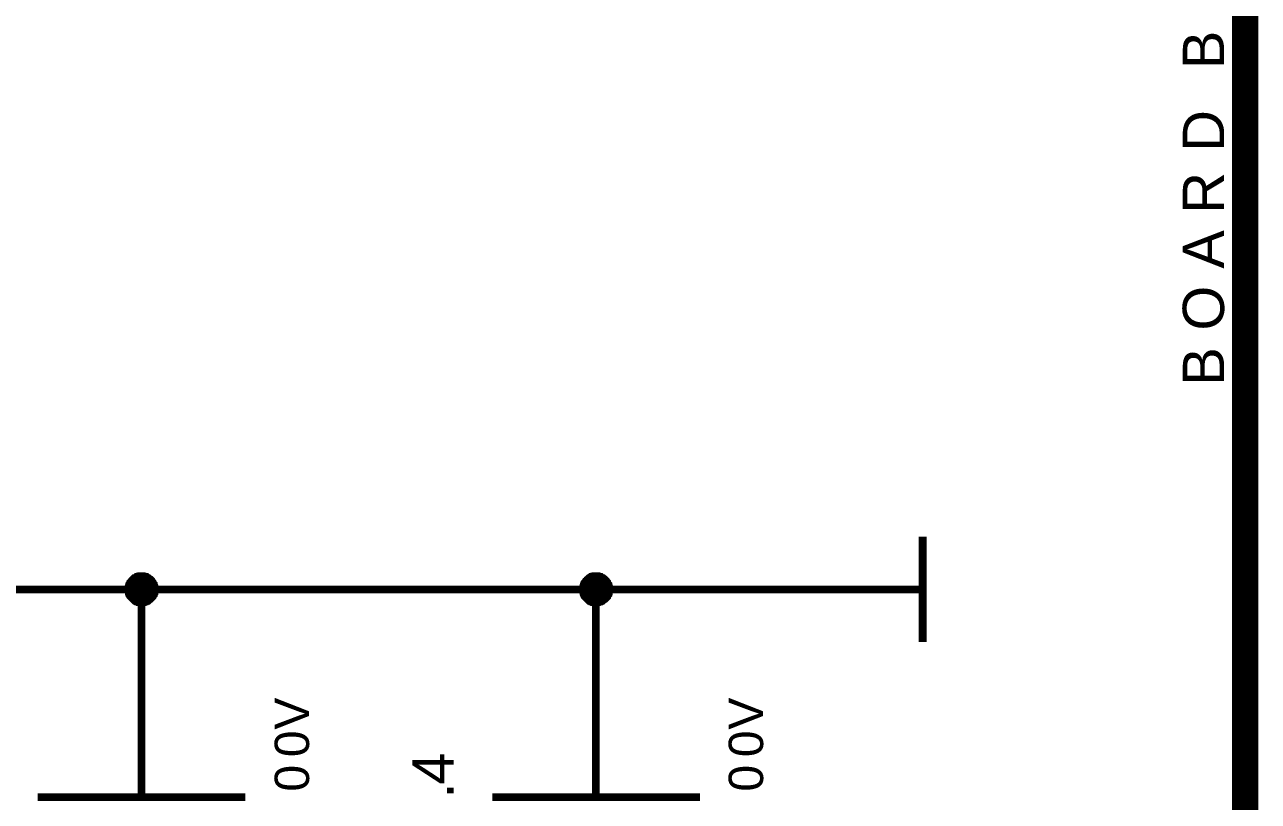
# Model space of a CAD drawing. Header units: millimetres. Extents: x -2024 to 917, y -725 to 13.
# Drawn here: x 552.54 to 600.03, y -486.96 to -457.05 of the extents above; entities that cross this region are included whole.
import ezdxf

# ---------------------------------------------------------------- set-up
doc = ezdxf.new("R2010")
doc.units = ezdxf.units.MM
doc.layers.add('Sheet', color=255, linetype='Continuous')
doc.styles.get("Standard").update_dxf_attribs({"font": 'arial.ttf'})

msp = doc.modelspace()

# ---------------------------------------------------------------- linework, layer by layer
at = {"layer": 'Sheet'}
for points, const_width in [([(599.52, -536.291), (599.52, -443.793)], 1.016), ([(587.107, -476.762), (587.107, -480.819)], 0.3), ([(556.537, -478.798), (556.537, -478.765), (556.537, -478.749), (556.537, -478.716), (556.554, -478.699), (556.554, -478.666), (556.554, -478.649), (556.57, -478.616), (556.57, -478.6), (556.587, -478.583), (556.603, -478.55), (556.603, -478.533), (556.62, -478.517), (556.636, -478.5), (556.653, -478.467), (556.669, -478.451), (556.686, -478.434), (556.703, -478.417), (556.719, -478.401), (556.736, -478.384), (556.752, -478.368), (556.769, -478.368), (556.802, -478.351), (556.818, -478.335), (556.835, -478.318), (556.868, -478.318), (556.885, -478.302), (556.901, -478.302), (556.934, -478.302), (556.951, -478.285), (556.984, -478.285), (557, -478.285), (557.034, -478.285)], 0.3), ([(556.537, -478.798), (556.537, -478.765), (556.537, -478.749), (556.537, -478.716), (556.554, -478.699), (556.554, -478.666), (556.554, -478.649), (556.57, -478.616), (556.57, -478.6), (556.587, -478.583), (556.603, -478.55), (556.603, -478.533), (556.62, -478.517), (556.636, -478.5), (556.653, -478.467), (556.669, -478.451), (556.686, -478.434), (556.703, -478.417), (556.719, -478.401), (556.736, -478.384), (556.752, -478.368), (556.769, -478.368), (556.802, -478.351), (556.818, -478.335), (556.835, -478.318), (556.868, -478.318), (556.885, -478.302), (556.901, -478.302), (556.934, -478.302), (556.951, -478.285), (556.984, -478.285), (557, -478.285), (557.034, -478.285)], 0.3), ([(556.537, -478.798), (556.537, -478.765), (556.537, -478.749), (556.537, -478.716), (556.554, -478.699), (556.554, -478.666), (556.554, -478.649), (556.57, -478.616), (556.57, -478.6), (556.587, -478.583), (556.603, -478.55), (556.603, -478.533), (556.62, -478.517), (556.636, -478.5), (556.653, -478.467), (556.669, -478.451), (556.686, -478.434), (556.703, -478.417), (556.719, -478.401), (556.736, -478.384), (556.752, -478.368), (556.769, -478.368), (556.802, -478.351), (556.818, -478.335), (556.835, -478.318), (556.868, -478.318), (556.885, -478.302), (556.901, -478.302), (556.934, -478.302), (556.951, -478.285), (556.984, -478.285), (557, -478.285), (557.034, -478.285)], 0.3), ([(556.537, -478.798), (556.537, -478.765), (556.537, -478.749), (556.537, -478.716), (556.554, -478.699), (556.554, -478.666), (556.554, -478.649), (556.57, -478.616), (556.57, -478.6), (556.587, -478.583), (556.603, -478.55), (556.603, -478.533), (556.62, -478.517), (556.636, -478.5), (556.653, -478.467), (556.669, -478.451), (556.686, -478.434), (556.703, -478.417), (556.719, -478.401), (556.736, -478.384), (556.752, -478.368), (556.769, -478.368), (556.802, -478.351), (556.818, -478.335), (556.835, -478.318), (556.868, -478.318), (556.885, -478.302), (556.901, -478.302), (556.934, -478.302), (556.951, -478.285), (556.984, -478.285), (557, -478.285), (557.034, -478.285)], 0.3), ([(557.034, -478.285), (557.034, -478.285)], 0.3), ([(557.034, -478.285), (557.067, -478.285), (557.083, -478.285), (557.116, -478.285), (557.133, -478.302), (557.166, -478.302), (557.182, -478.302), (557.216, -478.318), (557.232, -478.318), (557.249, -478.335), (557.282, -478.351), (557.298, -478.368), (557.315, -478.368), (557.331, -478.384), (557.365, -478.401), (557.381, -478.417), (557.398, -478.434), (557.414, -478.451), (557.431, -478.467), (557.447, -478.5), (557.464, -478.517), (557.464, -478.533), (557.48, -478.55), (557.497, -478.583), (557.514, -478.6), (557.514, -478.616), (557.53, -478.649), (557.53, -478.666), (557.53, -478.699), (557.547, -478.716), (557.547, -478.749), (557.547, -478.765), (557.547, -478.798)], 0.3), ([(557.034, -478.285), (557.034, -478.285)], 0.3), ([(557.034, -478.285), (557.067, -478.285), (557.083, -478.285), (557.116, -478.285), (557.133, -478.302), (557.166, -478.302), (557.182, -478.302), (557.216, -478.318), (557.232, -478.318), (557.249, -478.335), (557.282, -478.351), (557.298, -478.368), (557.315, -478.368), (557.331, -478.384), (557.365, -478.401), (557.381, -478.417), (557.398, -478.434), (557.414, -478.451), (557.431, -478.467), (557.447, -478.5), (557.464, -478.517), (557.464, -478.533), (557.48, -478.55), (557.497, -478.583), (557.514, -478.6), (557.514, -478.616), (557.53, -478.649), (557.53, -478.666), (557.53, -478.699), (557.547, -478.716), (557.547, -478.749), (557.547, -478.765), (557.547, -478.798)], 0.3), ([(557.034, -478.285), (557.034, -478.285)], 0.3), ([(557.034, -478.285), (557.067, -478.285), (557.083, -478.285), (557.116, -478.285), (557.133, -478.302), (557.166, -478.302), (557.182, -478.302), (557.216, -478.318), (557.232, -478.318), (557.249, -478.335), (557.282, -478.351), (557.298, -478.368), (557.315, -478.368), (557.331, -478.384), (557.365, -478.401), (557.381, -478.417), (557.398, -478.434), (557.414, -478.451), (557.431, -478.467), (557.447, -478.5), (557.464, -478.517), (557.464, -478.533), (557.48, -478.55), (557.497, -478.583), (557.514, -478.6), (557.514, -478.616), (557.53, -478.649), (557.53, -478.666), (557.53, -478.699), (557.547, -478.716), (557.547, -478.749), (557.547, -478.765), (557.547, -478.798)], 0.3), ([(557.034, -478.285), (557.034, -478.285)], 0.3), ([(557.034, -478.285), (557.067, -478.285), (557.083, -478.285), (557.116, -478.285), (557.133, -478.302), (557.166, -478.302), (557.182, -478.302), (557.216, -478.318), (557.232, -478.318), (557.249, -478.335), (557.282, -478.351), (557.298, -478.368), (557.315, -478.368), (557.331, -478.384), (557.365, -478.401), (557.381, -478.417), (557.398, -478.434), (557.414, -478.451), (557.431, -478.467), (557.447, -478.5), (557.464, -478.517), (557.464, -478.533), (557.48, -478.55), (557.497, -478.583), (557.514, -478.6), (557.514, -478.616), (557.53, -478.649), (557.53, -478.666), (557.53, -478.699), (557.547, -478.716), (557.547, -478.749), (557.547, -478.765), (557.547, -478.798)], 0.3), ([(574.031, -478.798), (574.031, -478.765), (574.031, -478.749), (574.031, -478.716), (574.048, -478.699), (574.048, -478.666), (574.048, -478.649), (574.065, -478.616), (574.065, -478.6), (574.081, -478.583), (574.098, -478.55), (574.098, -478.533), (574.114, -478.517), (574.131, -478.5), (574.147, -478.467), (574.164, -478.451), (574.18, -478.434), (574.197, -478.417), (574.214, -478.401), (574.23, -478.384), (574.247, -478.368), (574.263, -478.368), (574.296, -478.351), (574.313, -478.335), (574.329, -478.318), (574.363, -478.318), (574.379, -478.302), (574.396, -478.302), (574.429, -478.302), (574.445, -478.285), (574.478, -478.285), (574.495, -478.285), (574.528, -478.285)], 0.3), ([(574.031, -478.798), (574.031, -478.765), (574.031, -478.749), (574.031, -478.716), (574.048, -478.699), (574.048, -478.666), (574.048, -478.649), (574.065, -478.616), (574.065, -478.6), (574.081, -478.583), (574.098, -478.55), (574.098, -478.533), (574.114, -478.517), (574.131, -478.5), (574.147, -478.467), (574.164, -478.451), (574.18, -478.434), (574.197, -478.417), (574.214, -478.401), (574.23, -478.384), (574.247, -478.368), (574.263, -478.368), (574.296, -478.351), (574.313, -478.335), (574.329, -478.318), (574.363, -478.318), (574.379, -478.302), (574.396, -478.302), (574.429, -478.302), (574.445, -478.285), (574.478, -478.285), (574.495, -478.285), (574.528, -478.285)], 0.3), ([(574.031, -478.798), (574.031, -478.765), (574.031, -478.749), (574.031, -478.716), (574.048, -478.699), (574.048, -478.666), (574.048, -478.649), (574.065, -478.616), (574.065, -478.6), (574.081, -478.583), (574.098, -478.55), (574.098, -478.533), (574.114, -478.517), (574.131, -478.5), (574.147, -478.467), (574.164, -478.451), (574.18, -478.434), (574.197, -478.417), (574.214, -478.401), (574.23, -478.384), (574.247, -478.368), (574.263, -478.368), (574.296, -478.351), (574.313, -478.335), (574.329, -478.318), (574.363, -478.318), (574.379, -478.302), (574.396, -478.302), (574.429, -478.302), (574.445, -478.285), (574.478, -478.285), (574.495, -478.285), (574.528, -478.285)], 0.3), ([(574.031, -478.798), (574.031, -478.765), (574.031, -478.749), (574.031, -478.716), (574.048, -478.699), (574.048, -478.666), (574.048, -478.649), (574.065, -478.616), (574.065, -478.6), (574.081, -478.583), (574.098, -478.55), (574.098, -478.533), (574.114, -478.517), (574.131, -478.5), (574.147, -478.467), (574.164, -478.451), (574.18, -478.434), (574.197, -478.417), (574.214, -478.401), (574.23, -478.384), (574.247, -478.368), (574.263, -478.368), (574.296, -478.351), (574.313, -478.335), (574.329, -478.318), (574.363, -478.318), (574.379, -478.302), (574.396, -478.302), (574.429, -478.302), (574.445, -478.285), (574.478, -478.285), (574.495, -478.285), (574.528, -478.285)], 0.3), ([(574.528, -478.285), (574.528, -478.285)], 0.3), ([(574.528, -478.285), (574.561, -478.285), (574.578, -478.285), (574.611, -478.285), (574.627, -478.302), (574.66, -478.302), (574.677, -478.302), (574.71, -478.318), (574.727, -478.318), (574.743, -478.335), (574.776, -478.351), (574.793, -478.368), (574.809, -478.368), (574.826, -478.384), (574.859, -478.401), (574.876, -478.417), (574.892, -478.434), (574.909, -478.451), (574.925, -478.467), (574.942, -478.5), (574.958, -478.517), (574.958, -478.533), (574.975, -478.55), (574.991, -478.583), (575.008, -478.6), (575.008, -478.616), (575.025, -478.649), (575.025, -478.666), (575.025, -478.699), (575.041, -478.716), (575.041, -478.749), (575.041, -478.765), (575.041, -478.798)], 0.3), ([(574.528, -478.285), (574.528, -478.285)], 0.3), ([(574.528, -478.285), (574.561, -478.285), (574.578, -478.285), (574.611, -478.285), (574.627, -478.302), (574.66, -478.302), (574.677, -478.302), (574.71, -478.318), (574.727, -478.318), (574.743, -478.335), (574.776, -478.351), (574.793, -478.368), (574.809, -478.368), (574.826, -478.384), (574.859, -478.401), (574.876, -478.417), (574.892, -478.434), (574.909, -478.451), (574.925, -478.467), (574.942, -478.5), (574.958, -478.517), (574.958, -478.533), (574.975, -478.55), (574.991, -478.583), (575.008, -478.6), (575.008, -478.616), (575.025, -478.649), (575.025, -478.666), (575.025, -478.699), (575.041, -478.716), (575.041, -478.749), (575.041, -478.765), (575.041, -478.798)], 0.3), ([(574.528, -478.285), (574.528, -478.285)], 0.3), ([(574.528, -478.285), (574.561, -478.285), (574.578, -478.285), (574.611, -478.285), (574.627, -478.302), (574.66, -478.302), (574.677, -478.302), (574.71, -478.318), (574.727, -478.318), (574.743, -478.335), (574.776, -478.351), (574.793, -478.368), (574.809, -478.368), (574.826, -478.384), (574.859, -478.401), (574.876, -478.417), (574.892, -478.434), (574.909, -478.451), (574.925, -478.467), (574.942, -478.5), (574.958, -478.517), (574.958, -478.533), (574.975, -478.55), (574.991, -478.583), (575.008, -478.6), (575.008, -478.616), (575.025, -478.649), (575.025, -478.666), (575.025, -478.699), (575.041, -478.716), (575.041, -478.749), (575.041, -478.765), (575.041, -478.798)], 0.3), ([(574.528, -478.285), (574.528, -478.285)], 0.3), ([(574.528, -478.285), (574.561, -478.285), (574.578, -478.285), (574.611, -478.285), (574.627, -478.302), (574.66, -478.302), (574.677, -478.302), (574.71, -478.318), (574.727, -478.318), (574.743, -478.335), (574.776, -478.351), (574.793, -478.368), (574.809, -478.368), (574.826, -478.384), (574.859, -478.401), (574.876, -478.417), (574.892, -478.434), (574.909, -478.451), (574.925, -478.467), (574.942, -478.5), (574.958, -478.517), (574.958, -478.533), (574.975, -478.55), (574.991, -478.583), (575.008, -478.6), (575.008, -478.616), (575.025, -478.649), (575.025, -478.666), (575.025, -478.699), (575.041, -478.716), (575.041, -478.749), (575.041, -478.765), (575.041, -478.798)], 0.3), ([(522.061, -483.799), (522.061, -478.798), (539.556, -478.798), (557.034, -478.798), (574.528, -478.798), (574.528, -483.799)], 0.3), ([(557.034, -479.295), (557, -479.295), (556.984, -479.295), (556.951, -479.295), (556.934, -479.279), (556.901, -479.279), (556.885, -479.279), (556.868, -479.262), (556.835, -479.262), (556.818, -479.245), (556.802, -479.229), (556.769, -479.229), (556.752, -479.212), (556.736, -479.196), (556.719, -479.179), (556.703, -479.163), (556.686, -479.146), (556.669, -479.13), (556.653, -479.113), (556.636, -479.096), (556.62, -479.08), (556.603, -479.063), (556.603, -479.03), (556.587, -479.014), (556.57, -478.997), (556.57, -478.964), (556.554, -478.947), (556.554, -478.931), (556.554, -478.898), (556.537, -478.881), (556.537, -478.848), (556.537, -478.831), (556.537, -478.798)], 0.3), ([(556.537, -478.798), (556.537, -478.798)], 0.3), ([(557.034, -479.295), (557, -479.295), (556.984, -479.295), (556.951, -479.295), (556.934, -479.279), (556.901, -479.279), (556.885, -479.279), (556.868, -479.262), (556.835, -479.262), (556.818, -479.245), (556.802, -479.229), (556.769, -479.229), (556.752, -479.212), (556.736, -479.196), (556.719, -479.179), (556.703, -479.163), (556.686, -479.146), (556.669, -479.13), (556.653, -479.113), (556.636, -479.096), (556.62, -479.08), (556.603, -479.063), (556.603, -479.03), (556.587, -479.014), (556.57, -478.997), (556.57, -478.964), (556.554, -478.947), (556.554, -478.931), (556.554, -478.898), (556.537, -478.881), (556.537, -478.848), (556.537, -478.831), (556.537, -478.798)], 0.3), ([(556.537, -478.798), (556.537, -478.798)], 0.3), ([(557.034, -479.295), (557, -479.295), (556.984, -479.295), (556.951, -479.295), (556.934, -479.279), (556.901, -479.279), (556.885, -479.279), (556.868, -479.262), (556.835, -479.262), (556.818, -479.245), (556.802, -479.229), (556.769, -479.229), (556.752, -479.212), (556.736, -479.196), (556.719, -479.179), (556.703, -479.163), (556.686, -479.146), (556.669, -479.13), (556.653, -479.113), (556.636, -479.096), (556.62, -479.08), (556.603, -479.063), (556.603, -479.03), (556.587, -479.014), (556.57, -478.997), (556.57, -478.964), (556.554, -478.947), (556.554, -478.931), (556.554, -478.898), (556.537, -478.881), (556.537, -478.848), (556.537, -478.831), (556.537, -478.798)], 0.3), ([(556.537, -478.798), (556.537, -478.798)], 0.3), ([(557.034, -479.295), (557, -479.295), (556.984, -479.295), (556.951, -479.295), (556.934, -479.279), (556.901, -479.279), (556.885, -479.279), (556.868, -479.262), (556.835, -479.262), (556.818, -479.245), (556.802, -479.229), (556.769, -479.229), (556.752, -479.212), (556.736, -479.196), (556.719, -479.179), (556.703, -479.163), (556.686, -479.146), (556.669, -479.13), (556.653, -479.113), (556.636, -479.096), (556.62, -479.08), (556.603, -479.063), (556.603, -479.03), (556.587, -479.014), (556.57, -478.997), (556.57, -478.964), (556.554, -478.947), (556.554, -478.931), (556.554, -478.898), (556.537, -478.881), (556.537, -478.848), (556.537, -478.831), (556.537, -478.798)], 0.3), ([(556.537, -478.798), (556.537, -478.798)], 0.3), ([(556.537, -478.798), (556.537, -478.765), (556.537, -478.749), (556.537, -478.716), (556.554, -478.699), (556.554, -478.666), (556.554, -478.649), (556.57, -478.616), (556.57, -478.6), (556.587, -478.583), (556.603, -478.55), (556.603, -478.533), (556.62, -478.517), (556.636, -478.5), (556.653, -478.467), (556.669, -478.451), (556.686, -478.434), (556.703, -478.417), (556.719, -478.401), (556.736, -478.384), (556.752, -478.368), (556.769, -478.368), (556.802, -478.351), (556.818, -478.335), (556.835, -478.318), (556.868, -478.318), (556.885, -478.302), (556.901, -478.302), (556.934, -478.302), (556.951, -478.285), (556.984, -478.285), (557, -478.285), (557.034, -478.285)], 0.0991), ([(556.537, -478.798), (556.537, -478.765), (556.537, -478.749), (556.537, -478.716), (556.554, -478.699), (556.554, -478.666), (556.554, -478.649), (556.57, -478.616), (556.57, -478.6), (556.587, -478.583), (556.603, -478.55), (556.603, -478.533), (556.62, -478.517), (556.636, -478.5), (556.653, -478.467), (556.669, -478.451), (556.686, -478.434), (556.703, -478.417), (556.719, -478.401), (556.736, -478.384), (556.752, -478.368), (556.769, -478.368), (556.802, -478.351), (556.818, -478.335), (556.835, -478.318), (556.868, -478.318), (556.885, -478.302), (556.901, -478.302), (556.934, -478.302), (556.951, -478.285), (556.984, -478.285), (557, -478.285), (557.034, -478.285)], 0.0991), ([(556.537, -478.798), (556.537, -478.765), (556.537, -478.749), (556.537, -478.716), (556.554, -478.699), (556.554, -478.666), (556.554, -478.649), (556.57, -478.616), (556.57, -478.6), (556.587, -478.583), (556.603, -478.55), (556.603, -478.533), (556.62, -478.517), (556.636, -478.5), (556.653, -478.467), (556.669, -478.451), (556.686, -478.434), (556.703, -478.417), (556.719, -478.401), (556.736, -478.384), (556.752, -478.368), (556.769, -478.368), (556.802, -478.351), (556.818, -478.335), (556.835, -478.318), (556.868, -478.318), (556.885, -478.302), (556.901, -478.302), (556.934, -478.302), (556.951, -478.285), (556.984, -478.285), (557, -478.285), (557.034, -478.285)], 0.0991), ([(556.537, -478.798), (556.537, -478.765), (556.537, -478.749), (556.537, -478.716), (556.554, -478.699), (556.554, -478.666), (556.554, -478.649), (556.57, -478.616), (556.57, -478.6), (556.587, -478.583), (556.603, -478.55), (556.603, -478.533), (556.62, -478.517), (556.636, -478.5), (556.653, -478.467), (556.669, -478.451), (556.686, -478.434), (556.703, -478.417), (556.719, -478.401), (556.736, -478.384), (556.752, -478.368), (556.769, -478.368), (556.802, -478.351), (556.818, -478.335), (556.835, -478.318), (556.868, -478.318), (556.885, -478.302), (556.901, -478.302), (556.934, -478.302), (556.951, -478.285), (556.984, -478.285), (557, -478.285), (557.034, -478.285)], 0.0991), ([(557.547, -478.798), (557.547, -478.831), (557.547, -478.848), (557.547, -478.881), (557.53, -478.898), (557.53, -478.931), (557.53, -478.947), (557.514, -478.964), (557.514, -478.997), (557.497, -479.014), (557.48, -479.03), (557.464, -479.063), (557.464, -479.08), (557.447, -479.096), (557.431, -479.113), (557.414, -479.13), (557.398, -479.146), (557.381, -479.163), (557.365, -479.179), (557.331, -479.196), (557.315, -479.212), (557.298, -479.229), (557.282, -479.229), (557.249, -479.245), (557.232, -479.262), (557.216, -479.262), (557.182, -479.279), (557.166, -479.279), (557.133, -479.279), (557.116, -479.295), (557.083, -479.295), (557.067, -479.295), (557.034, -479.295)], 0.3), ([(557.034, -483.799), (557.034, -478.798)], 0.3), ([(557.547, -478.798), (557.547, -478.831), (557.547, -478.848), (557.547, -478.881), (557.53, -478.898), (557.53, -478.931), (557.53, -478.947), (557.514, -478.964), (557.514, -478.997), (557.497, -479.014), (557.48, -479.03), (557.464, -479.063), (557.464, -479.08), (557.447, -479.096), (557.431, -479.113), (557.414, -479.13), (557.398, -479.146), (557.381, -479.163), (557.365, -479.179), (557.331, -479.196), (557.315, -479.212), (557.298, -479.229), (557.282, -479.229), (557.249, -479.245), (557.232, -479.262), (557.216, -479.262), (557.182, -479.279), (557.166, -479.279), (557.133, -479.279), (557.116, -479.295), (557.083, -479.295), (557.067, -479.295), (557.034, -479.295)], 0.3), ([(557.547, -478.798), (557.547, -478.831), (557.547, -478.848), (557.547, -478.881), (557.53, -478.898), (557.53, -478.931), (557.53, -478.947), (557.514, -478.964), (557.514, -478.997), (557.497, -479.014), (557.48, -479.03), (557.464, -479.063), (557.464, -479.08), (557.447, -479.096), (557.431, -479.113), (557.414, -479.13), (557.398, -479.146), (557.381, -479.163), (557.365, -479.179), (557.331, -479.196), (557.315, -479.212), (557.298, -479.229), (557.282, -479.229), (557.249, -479.245), (557.232, -479.262), (557.216, -479.262), (557.182, -479.279), (557.166, -479.279), (557.133, -479.279), (557.116, -479.295), (557.083, -479.295), (557.067, -479.295), (557.034, -479.295)], 0.3), ([(557.547, -478.798), (557.547, -478.831), (557.547, -478.848), (557.547, -478.881), (557.53, -478.898), (557.53, -478.931), (557.53, -478.947), (557.514, -478.964), (557.514, -478.997), (557.497, -479.014), (557.48, -479.03), (557.464, -479.063), (557.464, -479.08), (557.447, -479.096), (557.431, -479.113), (557.414, -479.13), (557.398, -479.146), (557.381, -479.163), (557.365, -479.179), (557.331, -479.196), (557.315, -479.212), (557.298, -479.229), (557.282, -479.229), (557.249, -479.245), (557.232, -479.262), (557.216, -479.262), (557.182, -479.279), (557.166, -479.279), (557.133, -479.279), (557.116, -479.295), (557.083, -479.295), (557.067, -479.295), (557.034, -479.295)], 0.3), ([(557.034, -478.285), (557.034, -478.285)], 0.0991), ([(557.034, -478.285), (557.067, -478.285), (557.083, -478.285), (557.116, -478.285), (557.133, -478.302), (557.166, -478.302), (557.182, -478.302), (557.216, -478.318), (557.232, -478.318), (557.249, -478.335), (557.282, -478.351), (557.298, -478.368), (557.315, -478.368), (557.331, -478.384), (557.365, -478.401), (557.381, -478.417), (557.398, -478.434), (557.414, -478.451), (557.431, -478.467), (557.447, -478.5), (557.464, -478.517), (557.464, -478.533), (557.48, -478.55), (557.497, -478.583), (557.514, -478.6), (557.514, -478.616), (557.53, -478.649), (557.53, -478.666), (557.53, -478.699), (557.547, -478.716), (557.547, -478.749), (557.547, -478.765), (557.547, -478.798)], 0.0991), ([(557.034, -478.285), (557.034, -478.285)], 0.0991), ([(557.034, -478.285), (557.067, -478.285), (557.083, -478.285), (557.116, -478.285), (557.133, -478.302), (557.166, -478.302), (557.182, -478.302), (557.216, -478.318), (557.232, -478.318), (557.249, -478.335), (557.282, -478.351), (557.298, -478.368), (557.315, -478.368), (557.331, -478.384), (557.365, -478.401), (557.381, -478.417), (557.398, -478.434), (557.414, -478.451), (557.431, -478.467), (557.447, -478.5), (557.464, -478.517), (557.464, -478.533), (557.48, -478.55), (557.497, -478.583), (557.514, -478.6), (557.514, -478.616), (557.53, -478.649), (557.53, -478.666), (557.53, -478.699), (557.547, -478.716), (557.547, -478.749), (557.547, -478.765), (557.547, -478.798)], 0.0991), ([(557.034, -478.285), (557.034, -478.285)], 0.0991), ([(557.034, -478.285), (557.067, -478.285), (557.083, -478.285), (557.116, -478.285), (557.133, -478.302), (557.166, -478.302), (557.182, -478.302), (557.216, -478.318), (557.232, -478.318), (557.249, -478.335), (557.282, -478.351), (557.298, -478.368), (557.315, -478.368), (557.331, -478.384), (557.365, -478.401), (557.381, -478.417), (557.398, -478.434), (557.414, -478.451), (557.431, -478.467), (557.447, -478.5), (557.464, -478.517), (557.464, -478.533), (557.48, -478.55), (557.497, -478.583), (557.514, -478.6), (557.514, -478.616), (557.53, -478.649), (557.53, -478.666), (557.53, -478.699), (557.547, -478.716), (557.547, -478.749), (557.547, -478.765), (557.547, -478.798)], 0.0991), ([(557.034, -478.285), (557.034, -478.285)], 0.0991), ([(557.034, -478.285), (557.067, -478.285), (557.083, -478.285), (557.116, -478.285), (557.133, -478.302), (557.166, -478.302), (557.182, -478.302), (557.216, -478.318), (557.232, -478.318), (557.249, -478.335), (557.282, -478.351), (557.298, -478.368), (557.315, -478.368), (557.331, -478.384), (557.365, -478.401), (557.381, -478.417), (557.398, -478.434), (557.414, -478.451), (557.431, -478.467), (557.447, -478.5), (557.464, -478.517), (557.464, -478.533), (557.48, -478.55), (557.497, -478.583), (557.514, -478.6), (557.514, -478.616), (557.53, -478.649), (557.53, -478.666), (557.53, -478.699), (557.547, -478.716), (557.547, -478.749), (557.547, -478.765), (557.547, -478.798)], 0.0991), ([(557.547, -478.798), (557.547, -478.798), (557.547, -478.798), (557.547, -478.798), (557.547, -478.798), (557.547, -478.798), (557.547, -478.798), (557.547, -478.798), (557.547, -478.798), (557.547, -478.798), (557.547, -478.798), (557.547, -478.798), (557.547, -478.798), (557.547, -478.798), (557.547, -478.798), (557.547, -478.798), (557.547, -478.798), (557.547, -478.798), (557.547, -478.798), (557.547, -478.798), (557.547, -478.798), (557.547, -478.798), (557.547, -478.798), (557.547, -478.798), (557.547, -478.798), (557.547, -478.798), (557.547, -478.798), (557.547, -478.798), (557.547, -478.798), (557.547, -478.798), (557.547, -478.798), (557.547, -478.798), (557.547, -478.798)], 0.3), ([(557.547, -478.798), (557.547, -478.798)], 0.3), ([(557.547, -478.798), (557.547, -478.798), (557.547, -478.798), (557.547, -478.798), (557.547, -478.798), (557.547, -478.798), (557.547, -478.798), (557.547, -478.798), (557.547, -478.798), (557.547, -478.798), (557.547, -478.798), (557.547, -478.798), (557.547, -478.798), (557.547, -478.798), (557.547, -478.798), (557.547, -478.798), (557.547, -478.798), (557.547, -478.798), (557.547, -478.798), (557.547, -478.798), (557.547, -478.798), (557.547, -478.798), (557.547, -478.798), (557.547, -478.798), (557.547, -478.798), (557.547, -478.798), (557.547, -478.798), (557.547, -478.798), (557.547, -478.798), (557.547, -478.798), (557.547, -478.798), (557.547, -478.798), (557.547, -478.798)], 0.3), ([(557.547, -478.798), (557.547, -478.798)], 0.3), ([(557.547, -478.798), (557.547, -478.798), (557.547, -478.798), (557.547, -478.798), (557.547, -478.798), (557.547, -478.798), (557.547, -478.798), (557.547, -478.798), (557.547, -478.798), (557.547, -478.798), (557.547, -478.798), (557.547, -478.798), (557.547, -478.798), (557.547, -478.798), (557.547, -478.798), (557.547, -478.798), (557.547, -478.798), (557.547, -478.798), (557.547, -478.798), (557.547, -478.798), (557.547, -478.798), (557.547, -478.798), (557.547, -478.798), (557.547, -478.798), (557.547, -478.798), (557.547, -478.798), (557.547, -478.798), (557.547, -478.798), (557.547, -478.798), (557.547, -478.798), (557.547, -478.798), (557.547, -478.798), (557.547, -478.798)], 0.3), ([(557.547, -478.798), (557.547, -478.798)], 0.3), ([(557.547, -478.798), (557.547, -478.798), (557.547, -478.798), (557.547, -478.798), (557.547, -478.798), (557.547, -478.798), (557.547, -478.798), (557.547, -478.798), (557.547, -478.798), (557.547, -478.798), (557.547, -478.798), (557.547, -478.798), (557.547, -478.798), (557.547, -478.798), (557.547, -478.798), (557.547, -478.798), (557.547, -478.798), (557.547, -478.798), (557.547, -478.798), (557.547, -478.798), (557.547, -478.798), (557.547, -478.798), (557.547, -478.798), (557.547, -478.798), (557.547, -478.798), (557.547, -478.798), (557.547, -478.798), (557.547, -478.798), (557.547, -478.798), (557.547, -478.798), (557.547, -478.798), (557.547, -478.798), (557.547, -478.798)], 0.3), ([(557.547, -478.798), (557.547, -478.798)], 0.3), ([(574.528, -479.295), (574.495, -479.295), (574.478, -479.295), (574.445, -479.295), (574.429, -479.279), (574.396, -479.279), (574.379, -479.279), (574.363, -479.262), (574.329, -479.262), (574.313, -479.245), (574.296, -479.229), (574.263, -479.229), (574.247, -479.212), (574.23, -479.196), (574.214, -479.179), (574.197, -479.163), (574.18, -479.146), (574.164, -479.13), (574.147, -479.113), (574.131, -479.096), (574.114, -479.08), (574.098, -479.063), (574.098, -479.03), (574.081, -479.014), (574.065, -478.997), (574.065, -478.964), (574.048, -478.947), (574.048, -478.931), (574.048, -478.898), (574.031, -478.881), (574.031, -478.848), (574.031, -478.831), (574.031, -478.798)], 0.3), ([(574.031, -478.798), (574.031, -478.798)], 0.3), ([(574.528, -479.295), (574.495, -479.295), (574.478, -479.295), (574.445, -479.295), (574.429, -479.279), (574.396, -479.279), (574.379, -479.279), (574.363, -479.262), (574.329, -479.262), (574.313, -479.245), (574.296, -479.229), (574.263, -479.229), (574.247, -479.212), (574.23, -479.196), (574.214, -479.179), (574.197, -479.163), (574.18, -479.146), (574.164, -479.13), (574.147, -479.113), (574.131, -479.096), (574.114, -479.08), (574.098, -479.063), (574.098, -479.03), (574.081, -479.014), (574.065, -478.997), (574.065, -478.964), (574.048, -478.947), (574.048, -478.931), (574.048, -478.898), (574.031, -478.881), (574.031, -478.848), (574.031, -478.831), (574.031, -478.798)], 0.3), ([(574.031, -478.798), (574.031, -478.798)], 0.3), ([(574.528, -479.295), (574.495, -479.295), (574.478, -479.295), (574.445, -479.295), (574.429, -479.279), (574.396, -479.279), (574.379, -479.279), (574.363, -479.262), (574.329, -479.262), (574.313, -479.245), (574.296, -479.229), (574.263, -479.229), (574.247, -479.212), (574.23, -479.196), (574.214, -479.179), (574.197, -479.163), (574.18, -479.146), (574.164, -479.13), (574.147, -479.113), (574.131, -479.096), (574.114, -479.08), (574.098, -479.063), (574.098, -479.03), (574.081, -479.014), (574.065, -478.997), (574.065, -478.964), (574.048, -478.947), (574.048, -478.931), (574.048, -478.898), (574.031, -478.881), (574.031, -478.848), (574.031, -478.831), (574.031, -478.798)], 0.3), ([(574.031, -478.798), (574.031, -478.798)], 0.3), ([(574.528, -479.295), (574.495, -479.295), (574.478, -479.295), (574.445, -479.295), (574.429, -479.279), (574.396, -479.279), (574.379, -479.279), (574.363, -479.262), (574.329, -479.262), (574.313, -479.245), (574.296, -479.229), (574.263, -479.229), (574.247, -479.212), (574.23, -479.196), (574.214, -479.179), (574.197, -479.163), (574.18, -479.146), (574.164, -479.13), (574.147, -479.113), (574.131, -479.096), (574.114, -479.08), (574.098, -479.063), (574.098, -479.03), (574.081, -479.014), (574.065, -478.997), (574.065, -478.964), (574.048, -478.947), (574.048, -478.931), (574.048, -478.898), (574.031, -478.881), (574.031, -478.848), (574.031, -478.831), (574.031, -478.798)], 0.3), ([(574.031, -478.798), (574.031, -478.798)], 0.3), ([(574.031, -478.798), (574.031, -478.765), (574.031, -478.749), (574.031, -478.716), (574.048, -478.699), (574.048, -478.666), (574.048, -478.649), (574.065, -478.616), (574.065, -478.6), (574.081, -478.583), (574.098, -478.55), (574.098, -478.533), (574.114, -478.517), (574.131, -478.5), (574.147, -478.467), (574.164, -478.451), (574.18, -478.434), (574.197, -478.417), (574.214, -478.401), (574.23, -478.384), (574.247, -478.368), (574.263, -478.368), (574.296, -478.351), (574.313, -478.335), (574.329, -478.318), (574.363, -478.318), (574.379, -478.302), (574.396, -478.302), (574.429, -478.302), (574.445, -478.285), (574.478, -478.285), (574.495, -478.285), (574.528, -478.285)], 0.0991), ([(574.031, -478.798), (574.031, -478.765), (574.031, -478.749), (574.031, -478.716), (574.048, -478.699), (574.048, -478.666), (574.048, -478.649), (574.065, -478.616), (574.065, -478.6), (574.081, -478.583), (574.098, -478.55), (574.098, -478.533), (574.114, -478.517), (574.131, -478.5), (574.147, -478.467), (574.164, -478.451), (574.18, -478.434), (574.197, -478.417), (574.214, -478.401), (574.23, -478.384), (574.247, -478.368), (574.263, -478.368), (574.296, -478.351), (574.313, -478.335), (574.329, -478.318), (574.363, -478.318), (574.379, -478.302), (574.396, -478.302), (574.429, -478.302), (574.445, -478.285), (574.478, -478.285), (574.495, -478.285), (574.528, -478.285)], 0.0991), ([(574.031, -478.798), (574.031, -478.765), (574.031, -478.749), (574.031, -478.716), (574.048, -478.699), (574.048, -478.666), (574.048, -478.649), (574.065, -478.616), (574.065, -478.6), (574.081, -478.583), (574.098, -478.55), (574.098, -478.533), (574.114, -478.517), (574.131, -478.5), (574.147, -478.467), (574.164, -478.451), (574.18, -478.434), (574.197, -478.417), (574.214, -478.401), (574.23, -478.384), (574.247, -478.368), (574.263, -478.368), (574.296, -478.351), (574.313, -478.335), (574.329, -478.318), (574.363, -478.318), (574.379, -478.302), (574.396, -478.302), (574.429, -478.302), (574.445, -478.285), (574.478, -478.285), (574.495, -478.285), (574.528, -478.285)], 0.0991), ([(574.031, -478.798), (574.031, -478.765), (574.031, -478.749), (574.031, -478.716), (574.048, -478.699), (574.048, -478.666), (574.048, -478.649), (574.065, -478.616), (574.065, -478.6), (574.081, -478.583), (574.098, -478.55), (574.098, -478.533), (574.114, -478.517), (574.131, -478.5), (574.147, -478.467), (574.164, -478.451), (574.18, -478.434), (574.197, -478.417), (574.214, -478.401), (574.23, -478.384), (574.247, -478.368), (574.263, -478.368), (574.296, -478.351), (574.313, -478.335), (574.329, -478.318), (574.363, -478.318), (574.379, -478.302), (574.396, -478.302), (574.429, -478.302), (574.445, -478.285), (574.478, -478.285), (574.495, -478.285), (574.528, -478.285)], 0.0991), ([(575.041, -478.798), (575.041, -478.831), (575.041, -478.848), (575.041, -478.881), (575.025, -478.898), (575.025, -478.931), (575.025, -478.947), (575.008, -478.964), (575.008, -478.997), (574.991, -479.014), (574.975, -479.03), (574.958, -479.063), (574.958, -479.08), (574.942, -479.096), (574.925, -479.113), (574.909, -479.13), (574.892, -479.146), (574.876, -479.163), (574.859, -479.179), (574.826, -479.196), (574.809, -479.212), (574.793, -479.229), (574.776, -479.229), (574.743, -479.245), (574.727, -479.262), (574.71, -479.262), (574.677, -479.279), (574.66, -479.279), (574.627, -479.279), (574.611, -479.295), (574.578, -479.295), (574.561, -479.295), (574.528, -479.295)], 0.3), ([(574.528, -478.798), (582.026, -478.798)], 0.3), ([(575.041, -478.798), (575.041, -478.831), (575.041, -478.848), (575.041, -478.881), (575.025, -478.898), (575.025, -478.931), (575.025, -478.947), (575.008, -478.964), (575.008, -478.997), (574.991, -479.014), (574.975, -479.03), (574.958, -479.063), (574.958, -479.08), (574.942, -479.096), (574.925, -479.113), (574.909, -479.13), (574.892, -479.146), (574.876, -479.163), (574.859, -479.179), (574.826, -479.196), (574.809, -479.212), (574.793, -479.229), (574.776, -479.229), (574.743, -479.245), (574.727, -479.262), (574.71, -479.262), (574.677, -479.279), (574.66, -479.279), (574.627, -479.279), (574.611, -479.295), (574.578, -479.295), (574.561, -479.295), (574.528, -479.295)], 0.3), ([(575.041, -478.798), (575.041, -478.831), (575.041, -478.848), (575.041, -478.881), (575.025, -478.898), (575.025, -478.931), (575.025, -478.947), (575.008, -478.964), (575.008, -478.997), (574.991, -479.014), (574.975, -479.03), (574.958, -479.063), (574.958, -479.08), (574.942, -479.096), (574.925, -479.113), (574.909, -479.13), (574.892, -479.146), (574.876, -479.163), (574.859, -479.179), (574.826, -479.196), (574.809, -479.212), (574.793, -479.229), (574.776, -479.229), (574.743, -479.245), (574.727, -479.262), (574.71, -479.262), (574.677, -479.279), (574.66, -479.279), (574.627, -479.279), (574.611, -479.295), (574.578, -479.295), (574.561, -479.295), (574.528, -479.295)], 0.3), ([(575.041, -478.798), (575.041, -478.831), (575.041, -478.848), (575.041, -478.881), (575.025, -478.898), (575.025, -478.931), (575.025, -478.947), (575.008, -478.964), (575.008, -478.997), (574.991, -479.014), (574.975, -479.03), (574.958, -479.063), (574.958, -479.08), (574.942, -479.096), (574.925, -479.113), (574.909, -479.13), (574.892, -479.146), (574.876, -479.163), (574.859, -479.179), (574.826, -479.196), (574.809, -479.212), (574.793, -479.229), (574.776, -479.229), (574.743, -479.245), (574.727, -479.262), (574.71, -479.262), (574.677, -479.279), (574.66, -479.279), (574.627, -479.279), (574.611, -479.295), (574.578, -479.295), (574.561, -479.295), (574.528, -479.295)], 0.3), ([(574.528, -478.285), (574.528, -478.285)], 0.0991), ([(574.528, -478.285), (574.561, -478.285), (574.578, -478.285), (574.611, -478.285), (574.627, -478.302), (574.66, -478.302), (574.677, -478.302), (574.71, -478.318), (574.727, -478.318), (574.743, -478.335), (574.776, -478.351), (574.793, -478.368), (574.809, -478.368), (574.826, -478.384), (574.859, -478.401), (574.876, -478.417), (574.892, -478.434), (574.909, -478.451), (574.925, -478.467), (574.942, -478.5), (574.958, -478.517), (574.958, -478.533), (574.975, -478.55), (574.991, -478.583), (575.008, -478.6), (575.008, -478.616), (575.025, -478.649), (575.025, -478.666), (575.025, -478.699), (575.041, -478.716), (575.041, -478.749), (575.041, -478.765), (575.041, -478.798)], 0.0991), ([(574.528, -478.285), (574.528, -478.285)], 0.0991), ([(574.528, -478.285), (574.561, -478.285), (574.578, -478.285), (574.611, -478.285), (574.627, -478.302), (574.66, -478.302), (574.677, -478.302), (574.71, -478.318), (574.727, -478.318), (574.743, -478.335), (574.776, -478.351), (574.793, -478.368), (574.809, -478.368), (574.826, -478.384), (574.859, -478.401), (574.876, -478.417), (574.892, -478.434), (574.909, -478.451), (574.925, -478.467), (574.942, -478.5), (574.958, -478.517), (574.958, -478.533), (574.975, -478.55), (574.991, -478.583), (575.008, -478.6), (575.008, -478.616), (575.025, -478.649), (575.025, -478.666), (575.025, -478.699), (575.041, -478.716), (575.041, -478.749), (575.041, -478.765), (575.041, -478.798)], 0.0991), ([(574.528, -478.285), (574.528, -478.285)], 0.0991), ([(574.528, -478.285), (574.561, -478.285), (574.578, -478.285), (574.611, -478.285), (574.627, -478.302), (574.66, -478.302), (574.677, -478.302), (574.71, -478.318), (574.727, -478.318), (574.743, -478.335), (574.776, -478.351), (574.793, -478.368), (574.809, -478.368), (574.826, -478.384), (574.859, -478.401), (574.876, -478.417), (574.892, -478.434), (574.909, -478.451), (574.925, -478.467), (574.942, -478.5), (574.958, -478.517), (574.958, -478.533), (574.975, -478.55), (574.991, -478.583), (575.008, -478.6), (575.008, -478.616), (575.025, -478.649), (575.025, -478.666), (575.025, -478.699), (575.041, -478.716), (575.041, -478.749), (575.041, -478.765), (575.041, -478.798)], 0.0991), ([(574.528, -478.285), (574.528, -478.285)], 0.0991), ([(574.528, -478.285), (574.561, -478.285), (574.578, -478.285), (574.611, -478.285), (574.627, -478.302), (574.66, -478.302), (574.677, -478.302), (574.71, -478.318), (574.727, -478.318), (574.743, -478.335), (574.776, -478.351), (574.793, -478.368), (574.809, -478.368), (574.826, -478.384), (574.859, -478.401), (574.876, -478.417), (574.892, -478.434), (574.909, -478.451), (574.925, -478.467), (574.942, -478.5), (574.958, -478.517), (574.958, -478.533), (574.975, -478.55), (574.991, -478.583), (575.008, -478.6), (575.008, -478.616), (575.025, -478.649), (575.025, -478.666), (575.025, -478.699), (575.041, -478.716), (575.041, -478.749), (575.041, -478.765), (575.041, -478.798)], 0.0991), ([(575.041, -478.798), (575.041, -478.798), (575.041, -478.798), (575.041, -478.798), (575.041, -478.798), (575.041, -478.798), (575.041, -478.798), (575.041, -478.798), (575.041, -478.798), (575.041, -478.798), (575.041, -478.798), (575.041, -478.798), (575.041, -478.798), (575.041, -478.798), (575.041, -478.798), (575.041, -478.798), (575.041, -478.798), (575.041, -478.798), (575.041, -478.798), (575.041, -478.798), (575.041, -478.798), (575.041, -478.798), (575.041, -478.798), (575.041, -478.798), (575.041, -478.798), (575.041, -478.798), (575.041, -478.798), (575.041, -478.798), (575.041, -478.798), (575.041, -478.798), (575.041, -478.798), (575.041, -478.798), (575.041, -478.798)], 0.3), ([(575.041, -478.798), (575.041, -478.798)], 0.3), ([(575.041, -478.798), (575.041, -478.798), (575.041, -478.798), (575.041, -478.798), (575.041, -478.798), (575.041, -478.798), (575.041, -478.798), (575.041, -478.798), (575.041, -478.798), (575.041, -478.798), (575.041, -478.798), (575.041, -478.798), (575.041, -478.798), (575.041, -478.798), (575.041, -478.798), (575.041, -478.798), (575.041, -478.798), (575.041, -478.798), (575.041, -478.798), (575.041, -478.798), (575.041, -478.798), (575.041, -478.798), (575.041, -478.798), (575.041, -478.798), (575.041, -478.798), (575.041, -478.798), (575.041, -478.798), (575.041, -478.798), (575.041, -478.798), (575.041, -478.798), (575.041, -478.798), (575.041, -478.798), (575.041, -478.798)], 0.3), ([(575.041, -478.798), (575.041, -478.798)], 0.3), ([(575.041, -478.798), (575.041, -478.798), (575.041, -478.798), (575.041, -478.798), (575.041, -478.798), (575.041, -478.798), (575.041, -478.798), (575.041, -478.798), (575.041, -478.798), (575.041, -478.798), (575.041, -478.798), (575.041, -478.798), (575.041, -478.798), (575.041, -478.798), (575.041, -478.798), (575.041, -478.798), (575.041, -478.798), (575.041, -478.798), (575.041, -478.798), (575.041, -478.798), (575.041, -478.798), (575.041, -478.798), (575.041, -478.798), (575.041, -478.798), (575.041, -478.798), (575.041, -478.798), (575.041, -478.798), (575.041, -478.798), (575.041, -478.798), (575.041, -478.798), (575.041, -478.798), (575.041, -478.798), (575.041, -478.798)], 0.3), ([(575.041, -478.798), (575.041, -478.798)], 0.3), ([(575.041, -478.798), (575.041, -478.798), (575.041, -478.798), (575.041, -478.798), (575.041, -478.798), (575.041, -478.798), (575.041, -478.798), (575.041, -478.798), (575.041, -478.798), (575.041, -478.798), (575.041, -478.798), (575.041, -478.798), (575.041, -478.798), (575.041, -478.798), (575.041, -478.798), (575.041, -478.798), (575.041, -478.798), (575.041, -478.798), (575.041, -478.798), (575.041, -478.798), (575.041, -478.798), (575.041, -478.798), (575.041, -478.798), (575.041, -478.798), (575.041, -478.798), (575.041, -478.798), (575.041, -478.798), (575.041, -478.798), (575.041, -478.798), (575.041, -478.798), (575.041, -478.798), (575.041, -478.798), (575.041, -478.798)], 0.3), ([(575.041, -478.798), (575.041, -478.798)], 0.3), ([(582.026, -478.798), (587.107, -478.798)], 0.3), ([(557.034, -479.295), (557, -479.295), (556.984, -479.295), (556.951, -479.295), (556.934, -479.279), (556.901, -479.279), (556.885, -479.279), (556.868, -479.262), (556.835, -479.262), (556.818, -479.245), (556.802, -479.229), (556.769, -479.229), (556.752, -479.212), (556.736, -479.196), (556.719, -479.179), (556.703, -479.163), (556.686, -479.146), (556.669, -479.13), (556.653, -479.113), (556.636, -479.096), (556.62, -479.08), (556.603, -479.063), (556.603, -479.03), (556.587, -479.014), (556.57, -478.997), (556.57, -478.964), (556.554, -478.947), (556.554, -478.931), (556.554, -478.898), (556.537, -478.881), (556.537, -478.848), (556.537, -478.831), (556.537, -478.798)], 0.0991), ([(556.537, -478.798), (556.537, -478.798)], 0.0991), ([(557.034, -479.295), (557, -479.295), (556.984, -479.295), (556.951, -479.295), (556.934, -479.279), (556.901, -479.279), (556.885, -479.279), (556.868, -479.262), (556.835, -479.262), (556.818, -479.245), (556.802, -479.229), (556.769, -479.229), (556.752, -479.212), (556.736, -479.196), (556.719, -479.179), (556.703, -479.163), (556.686, -479.146), (556.669, -479.13), (556.653, -479.113), (556.636, -479.096), (556.62, -479.08), (556.603, -479.063), (556.603, -479.03), (556.587, -479.014), (556.57, -478.997), (556.57, -478.964), (556.554, -478.947), (556.554, -478.931), (556.554, -478.898), (556.537, -478.881), (556.537, -478.848), (556.537, -478.831), (556.537, -478.798)], 0.0991), ([(556.537, -478.798), (556.537, -478.798)], 0.0991), ([(557.034, -479.295), (557, -479.295), (556.984, -479.295), (556.951, -479.295), (556.934, -479.279), (556.901, -479.279), (556.885, -479.279), (556.868, -479.262), (556.835, -479.262), (556.818, -479.245), (556.802, -479.229), (556.769, -479.229), (556.752, -479.212), (556.736, -479.196), (556.719, -479.179), (556.703, -479.163), (556.686, -479.146), (556.669, -479.13), (556.653, -479.113), (556.636, -479.096), (556.62, -479.08), (556.603, -479.063), (556.603, -479.03), (556.587, -479.014), (556.57, -478.997), (556.57, -478.964), (556.554, -478.947), (556.554, -478.931), (556.554, -478.898), (556.537, -478.881), (556.537, -478.848), (556.537, -478.831), (556.537, -478.798)], 0.0991), ([(556.537, -478.798), (556.537, -478.798)], 0.0991), ([(557.034, -479.295), (557, -479.295), (556.984, -479.295), (556.951, -479.295), (556.934, -479.279), (556.901, -479.279), (556.885, -479.279), (556.868, -479.262), (556.835, -479.262), (556.818, -479.245), (556.802, -479.229), (556.769, -479.229), (556.752, -479.212), (556.736, -479.196), (556.719, -479.179), (556.703, -479.163), (556.686, -479.146), (556.669, -479.13), (556.653, -479.113), (556.636, -479.096), (556.62, -479.08), (556.603, -479.063), (556.603, -479.03), (556.587, -479.014), (556.57, -478.997), (556.57, -478.964), (556.554, -478.947), (556.554, -478.931), (556.554, -478.898), (556.537, -478.881), (556.537, -478.848), (556.537, -478.831), (556.537, -478.798)], 0.0991), ([(556.537, -478.798), (556.537, -478.798)], 0.0991), ([(557.547, -478.798), (557.547, -478.831), (557.547, -478.848), (557.547, -478.881), (557.53, -478.898), (557.53, -478.931), (557.53, -478.947), (557.514, -478.964), (557.514, -478.997), (557.497, -479.014), (557.48, -479.03), (557.464, -479.063), (557.464, -479.08), (557.447, -479.096), (557.431, -479.113), (557.414, -479.13), (557.398, -479.146), (557.381, -479.163), (557.365, -479.179), (557.331, -479.196), (557.315, -479.212), (557.298, -479.229), (557.282, -479.229), (557.249, -479.245), (557.232, -479.262), (557.216, -479.262), (557.182, -479.279), (557.166, -479.279), (557.133, -479.279), (557.116, -479.295), (557.083, -479.295), (557.067, -479.295), (557.034, -479.295)], 0.0991), ([(557.547, -478.798), (557.547, -478.831), (557.547, -478.848), (557.547, -478.881), (557.53, -478.898), (557.53, -478.931), (557.53, -478.947), (557.514, -478.964), (557.514, -478.997), (557.497, -479.014), (557.48, -479.03), (557.464, -479.063), (557.464, -479.08), (557.447, -479.096), (557.431, -479.113), (557.414, -479.13), (557.398, -479.146), (557.381, -479.163), (557.365, -479.179), (557.331, -479.196), (557.315, -479.212), (557.298, -479.229), (557.282, -479.229), (557.249, -479.245), (557.232, -479.262), (557.216, -479.262), (557.182, -479.279), (557.166, -479.279), (557.133, -479.279), (557.116, -479.295), (557.083, -479.295), (557.067, -479.295), (557.034, -479.295)], 0.0991), ([(557.547, -478.798), (557.547, -478.831), (557.547, -478.848), (557.547, -478.881), (557.53, -478.898), (557.53, -478.931), (557.53, -478.947), (557.514, -478.964), (557.514, -478.997), (557.497, -479.014), (557.48, -479.03), (557.464, -479.063), (557.464, -479.08), (557.447, -479.096), (557.431, -479.113), (557.414, -479.13), (557.398, -479.146), (557.381, -479.163), (557.365, -479.179), (557.331, -479.196), (557.315, -479.212), (557.298, -479.229), (557.282, -479.229), (557.249, -479.245), (557.232, -479.262), (557.216, -479.262), (557.182, -479.279), (557.166, -479.279), (557.133, -479.279), (557.116, -479.295), (557.083, -479.295), (557.067, -479.295), (557.034, -479.295)], 0.0991), ([(557.547, -478.798), (557.547, -478.831), (557.547, -478.848), (557.547, -478.881), (557.53, -478.898), (557.53, -478.931), (557.53, -478.947), (557.514, -478.964), (557.514, -478.997), (557.497, -479.014), (557.48, -479.03), (557.464, -479.063), (557.464, -479.08), (557.447, -479.096), (557.431, -479.113), (557.414, -479.13), (557.398, -479.146), (557.381, -479.163), (557.365, -479.179), (557.331, -479.196), (557.315, -479.212), (557.298, -479.229), (557.282, -479.229), (557.249, -479.245), (557.232, -479.262), (557.216, -479.262), (557.182, -479.279), (557.166, -479.279), (557.133, -479.279), (557.116, -479.295), (557.083, -479.295), (557.067, -479.295), (557.034, -479.295)], 0.0991), ([(557.547, -478.798), (557.547, -478.798), (557.547, -478.798), (557.547, -478.798), (557.547, -478.798), (557.547, -478.798), (557.547, -478.798), (557.547, -478.798), (557.547, -478.798), (557.547, -478.798), (557.547, -478.798), (557.547, -478.798), (557.547, -478.798), (557.547, -478.798), (557.547, -478.798), (557.547, -478.798), (557.547, -478.798), (557.547, -478.798), (557.547, -478.798), (557.547, -478.798), (557.547, -478.798), (557.547, -478.798), (557.547, -478.798), (557.547, -478.798), (557.547, -478.798), (557.547, -478.798), (557.547, -478.798), (557.547, -478.798), (557.547, -478.798), (557.547, -478.798), (557.547, -478.798), (557.547, -478.798), (557.547, -478.798)], 0.0991), ([(557.547, -478.798), (557.547, -478.798)], 0.0991), ([(557.547, -478.798), (557.547, -478.798), (557.547, -478.798), (557.547, -478.798), (557.547, -478.798), (557.547, -478.798), (557.547, -478.798), (557.547, -478.798), (557.547, -478.798), (557.547, -478.798), (557.547, -478.798), (557.547, -478.798), (557.547, -478.798), (557.547, -478.798), (557.547, -478.798), (557.547, -478.798), (557.547, -478.798), (557.547, -478.798), (557.547, -478.798), (557.547, -478.798), (557.547, -478.798), (557.547, -478.798), (557.547, -478.798), (557.547, -478.798), (557.547, -478.798), (557.547, -478.798), (557.547, -478.798), (557.547, -478.798), (557.547, -478.798), (557.547, -478.798), (557.547, -478.798), (557.547, -478.798), (557.547, -478.798)], 0.0991), ([(557.547, -478.798), (557.547, -478.798)], 0.0991), ([(557.547, -478.798), (557.547, -478.798), (557.547, -478.798), (557.547, -478.798), (557.547, -478.798), (557.547, -478.798), (557.547, -478.798), (557.547, -478.798), (557.547, -478.798), (557.547, -478.798), (557.547, -478.798), (557.547, -478.798), (557.547, -478.798), (557.547, -478.798), (557.547, -478.798), (557.547, -478.798), (557.547, -478.798), (557.547, -478.798), (557.547, -478.798), (557.547, -478.798), (557.547, -478.798), (557.547, -478.798), (557.547, -478.798), (557.547, -478.798), (557.547, -478.798), (557.547, -478.798), (557.547, -478.798), (557.547, -478.798), (557.547, -478.798), (557.547, -478.798), (557.547, -478.798), (557.547, -478.798), (557.547, -478.798)], 0.0991), ([(557.547, -478.798), (557.547, -478.798)], 0.0991), ([(557.547, -478.798), (557.547, -478.798), (557.547, -478.798), (557.547, -478.798), (557.547, -478.798), (557.547, -478.798), (557.547, -478.798), (557.547, -478.798), (557.547, -478.798), (557.547, -478.798), (557.547, -478.798), (557.547, -478.798), (557.547, -478.798), (557.547, -478.798), (557.547, -478.798), (557.547, -478.798), (557.547, -478.798), (557.547, -478.798), (557.547, -478.798), (557.547, -478.798), (557.547, -478.798), (557.547, -478.798), (557.547, -478.798), (557.547, -478.798), (557.547, -478.798), (557.547, -478.798), (557.547, -478.798), (557.547, -478.798), (557.547, -478.798), (557.547, -478.798), (557.547, -478.798), (557.547, -478.798), (557.547, -478.798)], 0.0991), ([(557.547, -478.798), (557.547, -478.798)], 0.0991), ([(574.528, -479.295), (574.495, -479.295), (574.478, -479.295), (574.445, -479.295), (574.429, -479.279), (574.396, -479.279), (574.379, -479.279), (574.363, -479.262), (574.329, -479.262), (574.313, -479.245), (574.296, -479.229), (574.263, -479.229), (574.247, -479.212), (574.23, -479.196), (574.214, -479.179), (574.197, -479.163), (574.18, -479.146), (574.164, -479.13), (574.147, -479.113), (574.131, -479.096), (574.114, -479.08), (574.098, -479.063), (574.098, -479.03), (574.081, -479.014), (574.065, -478.997), (574.065, -478.964), (574.048, -478.947), (574.048, -478.931), (574.048, -478.898), (574.031, -478.881), (574.031, -478.848), (574.031, -478.831), (574.031, -478.798)], 0.0991), ([(574.031, -478.798), (574.031, -478.798)], 0.0991), ([(574.528, -479.295), (574.495, -479.295), (574.478, -479.295), (574.445, -479.295), (574.429, -479.279), (574.396, -479.279), (574.379, -479.279), (574.363, -479.262), (574.329, -479.262), (574.313, -479.245), (574.296, -479.229), (574.263, -479.229), (574.247, -479.212), (574.23, -479.196), (574.214, -479.179), (574.197, -479.163), (574.18, -479.146), (574.164, -479.13), (574.147, -479.113), (574.131, -479.096), (574.114, -479.08), (574.098, -479.063), (574.098, -479.03), (574.081, -479.014), (574.065, -478.997), (574.065, -478.964), (574.048, -478.947), (574.048, -478.931), (574.048, -478.898), (574.031, -478.881), (574.031, -478.848), (574.031, -478.831), (574.031, -478.798)], 0.0991), ([(574.031, -478.798), (574.031, -478.798)], 0.0991), ([(574.528, -479.295), (574.495, -479.295), (574.478, -479.295), (574.445, -479.295), (574.429, -479.279), (574.396, -479.279), (574.379, -479.279), (574.363, -479.262), (574.329, -479.262), (574.313, -479.245), (574.296, -479.229), (574.263, -479.229), (574.247, -479.212), (574.23, -479.196), (574.214, -479.179), (574.197, -479.163), (574.18, -479.146), (574.164, -479.13), (574.147, -479.113), (574.131, -479.096), (574.114, -479.08), (574.098, -479.063), (574.098, -479.03), (574.081, -479.014), (574.065, -478.997), (574.065, -478.964), (574.048, -478.947), (574.048, -478.931), (574.048, -478.898), (574.031, -478.881), (574.031, -478.848), (574.031, -478.831), (574.031, -478.798)], 0.0991), ([(574.031, -478.798), (574.031, -478.798)], 0.0991), ([(574.528, -479.295), (574.495, -479.295), (574.478, -479.295), (574.445, -479.295), (574.429, -479.279), (574.396, -479.279), (574.379, -479.279), (574.363, -479.262), (574.329, -479.262), (574.313, -479.245), (574.296, -479.229), (574.263, -479.229), (574.247, -479.212), (574.23, -479.196), (574.214, -479.179), (574.197, -479.163), (574.18, -479.146), (574.164, -479.13), (574.147, -479.113), (574.131, -479.096), (574.114, -479.08), (574.098, -479.063), (574.098, -479.03), (574.081, -479.014), (574.065, -478.997), (574.065, -478.964), (574.048, -478.947), (574.048, -478.931), (574.048, -478.898), (574.031, -478.881), (574.031, -478.848), (574.031, -478.831), (574.031, -478.798)], 0.0991), ([(574.031, -478.798), (574.031, -478.798)], 0.0991), ([(575.041, -478.798), (575.041, -478.831), (575.041, -478.848), (575.041, -478.881), (575.025, -478.898), (575.025, -478.931), (575.025, -478.947), (575.008, -478.964), (575.008, -478.997), (574.991, -479.014), (574.975, -479.03), (574.958, -479.063), (574.958, -479.08), (574.942, -479.096), (574.925, -479.113), (574.909, -479.13), (574.892, -479.146), (574.876, -479.163), (574.859, -479.179), (574.826, -479.196), (574.809, -479.212), (574.793, -479.229), (574.776, -479.229), (574.743, -479.245), (574.727, -479.262), (574.71, -479.262), (574.677, -479.279), (574.66, -479.279), (574.627, -479.279), (574.611, -479.295), (574.578, -479.295), (574.561, -479.295), (574.528, -479.295)], 0.0991), ([(575.041, -478.798), (575.041, -478.831), (575.041, -478.848), (575.041, -478.881), (575.025, -478.898), (575.025, -478.931), (575.025, -478.947), (575.008, -478.964), (575.008, -478.997), (574.991, -479.014), (574.975, -479.03), (574.958, -479.063), (574.958, -479.08), (574.942, -479.096), (574.925, -479.113), (574.909, -479.13), (574.892, -479.146), (574.876, -479.163), (574.859, -479.179), (574.826, -479.196), (574.809, -479.212), (574.793, -479.229), (574.776, -479.229), (574.743, -479.245), (574.727, -479.262), (574.71, -479.262), (574.677, -479.279), (574.66, -479.279), (574.627, -479.279), (574.611, -479.295), (574.578, -479.295), (574.561, -479.295), (574.528, -479.295)], 0.0991), ([(575.041, -478.798), (575.041, -478.831), (575.041, -478.848), (575.041, -478.881), (575.025, -478.898), (575.025, -478.931), (575.025, -478.947), (575.008, -478.964), (575.008, -478.997), (574.991, -479.014), (574.975, -479.03), (574.958, -479.063), (574.958, -479.08), (574.942, -479.096), (574.925, -479.113), (574.909, -479.13), (574.892, -479.146), (574.876, -479.163), (574.859, -479.179), (574.826, -479.196), (574.809, -479.212), (574.793, -479.229), (574.776, -479.229), (574.743, -479.245), (574.727, -479.262), (574.71, -479.262), (574.677, -479.279), (574.66, -479.279), (574.627, -479.279), (574.611, -479.295), (574.578, -479.295), (574.561, -479.295), (574.528, -479.295)], 0.0991), ([(575.041, -478.798), (575.041, -478.831), (575.041, -478.848), (575.041, -478.881), (575.025, -478.898), (575.025, -478.931), (575.025, -478.947), (575.008, -478.964), (575.008, -478.997), (574.991, -479.014), (574.975, -479.03), (574.958, -479.063), (574.958, -479.08), (574.942, -479.096), (574.925, -479.113), (574.909, -479.13), (574.892, -479.146), (574.876, -479.163), (574.859, -479.179), (574.826, -479.196), (574.809, -479.212), (574.793, -479.229), (574.776, -479.229), (574.743, -479.245), (574.727, -479.262), (574.71, -479.262), (574.677, -479.279), (574.66, -479.279), (574.627, -479.279), (574.611, -479.295), (574.578, -479.295), (574.561, -479.295), (574.528, -479.295)], 0.0991), ([(575.041, -478.798), (575.041, -478.798), (575.041, -478.798), (575.041, -478.798), (575.041, -478.798), (575.041, -478.798), (575.041, -478.798), (575.041, -478.798), (575.041, -478.798), (575.041, -478.798), (575.041, -478.798), (575.041, -478.798), (575.041, -478.798), (575.041, -478.798), (575.041, -478.798), (575.041, -478.798), (575.041, -478.798), (575.041, -478.798), (575.041, -478.798), (575.041, -478.798), (575.041, -478.798), (575.041, -478.798), (575.041, -478.798), (575.041, -478.798), (575.041, -478.798), (575.041, -478.798), (575.041, -478.798), (575.041, -478.798), (575.041, -478.798), (575.041, -478.798), (575.041, -478.798), (575.041, -478.798), (575.041, -478.798)], 0.0991), ([(575.041, -478.798), (575.041, -478.798)], 0.0991), ([(575.041, -478.798), (575.041, -478.798), (575.041, -478.798), (575.041, -478.798), (575.041, -478.798), (575.041, -478.798), (575.041, -478.798), (575.041, -478.798), (575.041, -478.798), (575.041, -478.798), (575.041, -478.798), (575.041, -478.798), (575.041, -478.798), (575.041, -478.798), (575.041, -478.798), (575.041, -478.798), (575.041, -478.798), (575.041, -478.798), (575.041, -478.798), (575.041, -478.798), (575.041, -478.798), (575.041, -478.798), (575.041, -478.798), (575.041, -478.798), (575.041, -478.798), (575.041, -478.798), (575.041, -478.798), (575.041, -478.798), (575.041, -478.798), (575.041, -478.798), (575.041, -478.798), (575.041, -478.798), (575.041, -478.798)], 0.0991), ([(575.041, -478.798), (575.041, -478.798)], 0.0991), ([(575.041, -478.798), (575.041, -478.798), (575.041, -478.798), (575.041, -478.798), (575.041, -478.798), (575.041, -478.798), (575.041, -478.798), (575.041, -478.798), (575.041, -478.798), (575.041, -478.798), (575.041, -478.798), (575.041, -478.798), (575.041, -478.798), (575.041, -478.798), (575.041, -478.798), (575.041, -478.798), (575.041, -478.798), (575.041, -478.798), (575.041, -478.798), (575.041, -478.798), (575.041, -478.798), (575.041, -478.798), (575.041, -478.798), (575.041, -478.798), (575.041, -478.798), (575.041, -478.798), (575.041, -478.798), (575.041, -478.798), (575.041, -478.798), (575.041, -478.798), (575.041, -478.798), (575.041, -478.798), (575.041, -478.798)], 0.0991), ([(575.041, -478.798), (575.041, -478.798)], 0.0991), ([(575.041, -478.798), (575.041, -478.798), (575.041, -478.798), (575.041, -478.798), (575.041, -478.798), (575.041, -478.798), (575.041, -478.798), (575.041, -478.798), (575.041, -478.798), (575.041, -478.798), (575.041, -478.798), (575.041, -478.798), (575.041, -478.798), (575.041, -478.798), (575.041, -478.798), (575.041, -478.798), (575.041, -478.798), (575.041, -478.798), (575.041, -478.798), (575.041, -478.798), (575.041, -478.798), (575.041, -478.798), (575.041, -478.798), (575.041, -478.798), (575.041, -478.798), (575.041, -478.798), (575.041, -478.798), (575.041, -478.798), (575.041, -478.798), (575.041, -478.798), (575.041, -478.798), (575.041, -478.798), (575.041, -478.798)], 0.0991), ([(575.041, -478.798), (575.041, -478.798)], 0.0991), ([(557.034, -486.796), (557.034, -483.799)], 0.3), ([(574.528, -486.796), (574.528, -483.799)], 0.3), ([(553.045, -486.796), (561.039, -486.796)], 0.3), ([(570.539, -486.796), (578.533, -486.796)], 0.3)]:
    msp.add_lwpolyline(points, dxfattribs=dict(at, const_width=const_width))
at = {"layer": 'Sheet', "const_width": 0.508}
for points in [[(556.832, -478.786, 1), (557.34, -478.786, 1)], [(574.332, -478.786, 1), (574.84, -478.786, 1)]]:
    msp.add_lwpolyline(points, format="xyb", close=True, dxfattribs=at)

# ---------------------------------------------------------------- texts
at = {"layer": 'Sheet'}
for s, height, p in [('B', 1.59, (598.709, -458.762)), ('D', 1.59, (598.709, -461.941)), ('R', 1.59, (598.709, -464.326)), ('A', 1.59, (598.709, -466.445)), ('O', 1.59, (598.709, -468.83)), ('B', 1.59, (598.709, -470.949)), ('V', 1.325, (563.488, -484.197)), ('V', 1.325, (580.966, -484.197)), ('0', 1.325, (563.488, -485.256)), ('0', 1.325, (580.966, -485.256)), ('4', 1.59, (569.05, -486.316)), ('0', 1.325, (563.488, -486.581)), ('0', 1.325, (580.966, -486.581)), ('.', 1.59, (569.05, -486.846))]:
    msp.add_text(s, height=height, rotation=90, dxfattribs=at).set_placement(p)

doc.saveas('drawing.dxf')
